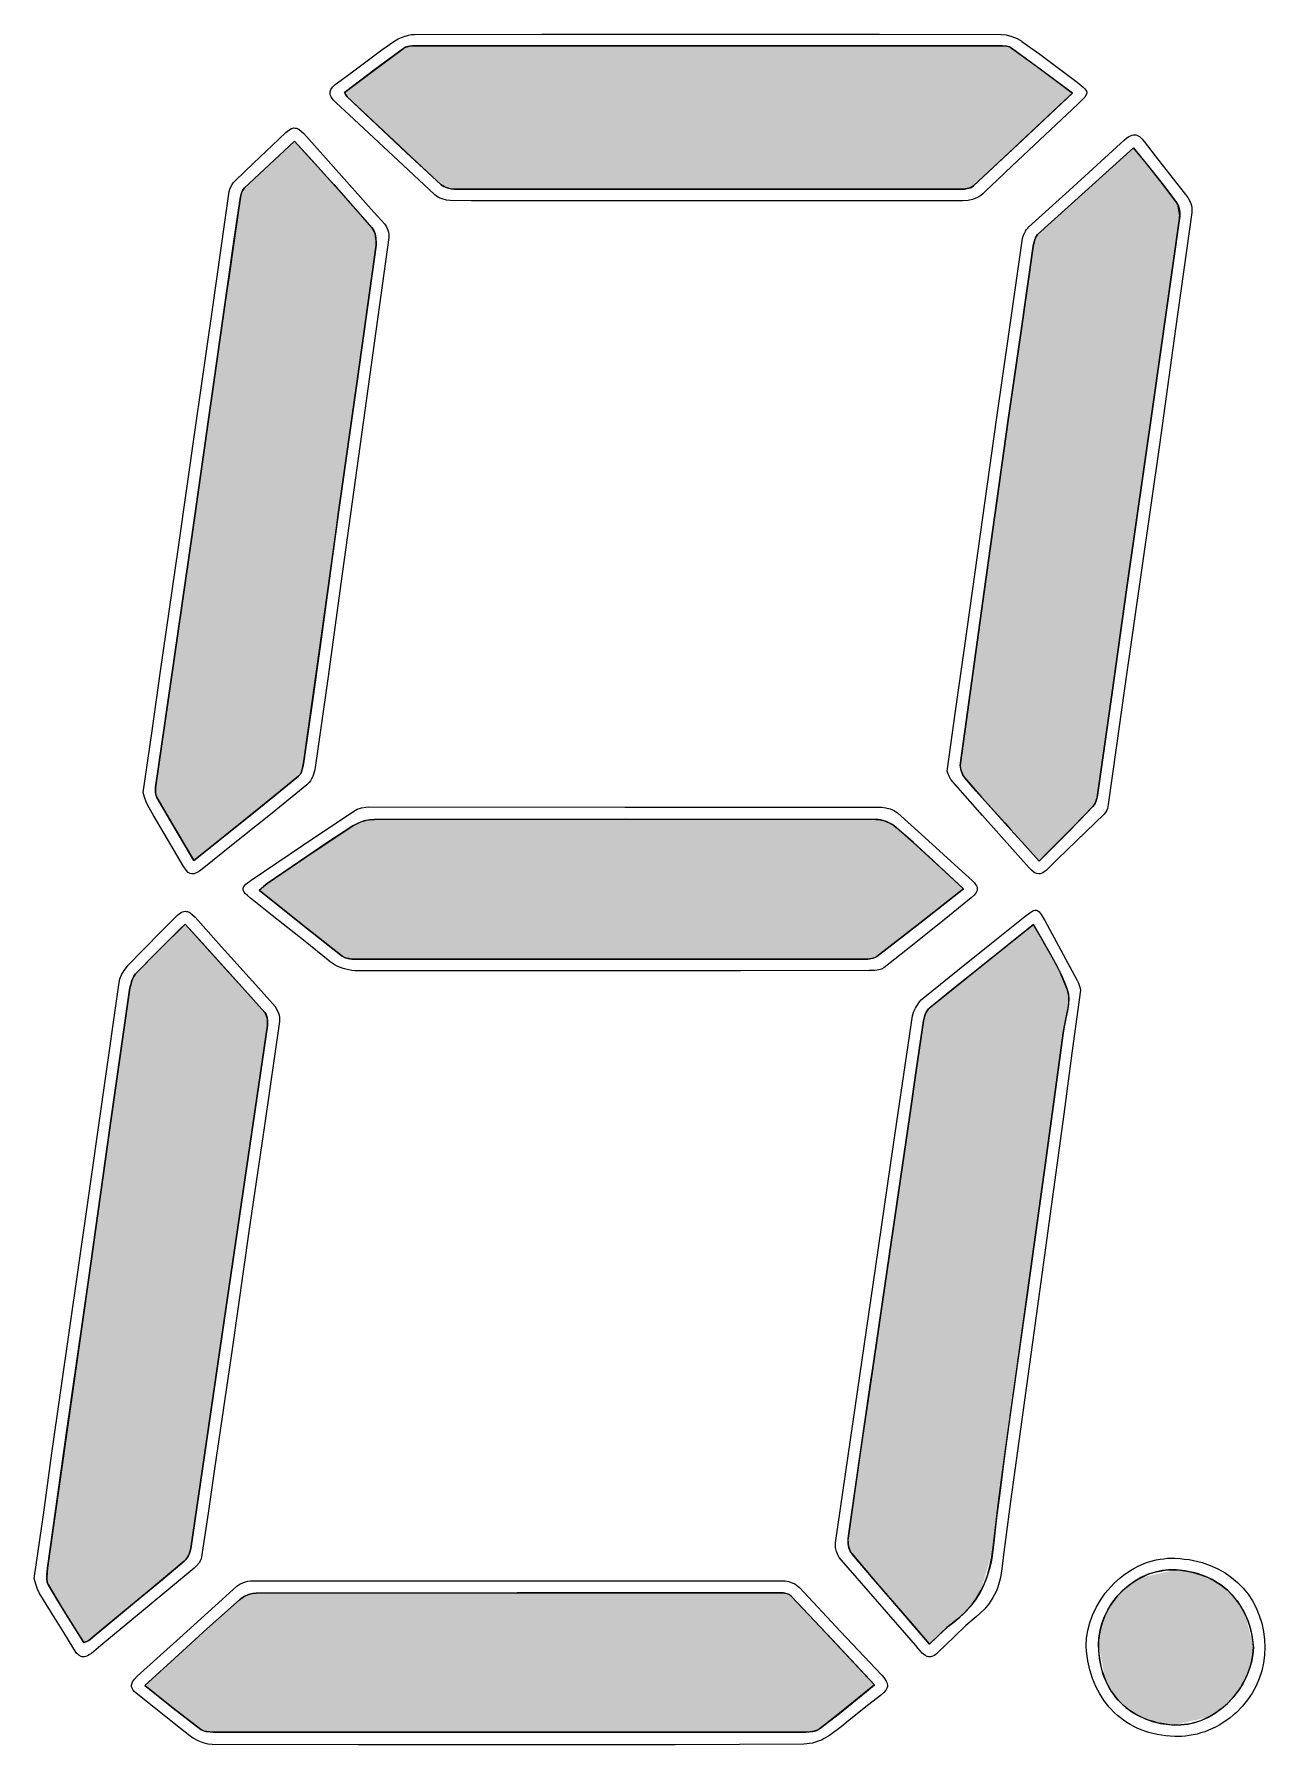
# Model space of a CAD drawing. Extents: x 59.1 to 72.1, y 38.7 to 56.8.
import ezdxf

# ---------------------------------------------------------------- set-up
doc = ezdxf.new("R2010")
doc.units = 0

msp = doc.modelspace()

# ---------------------------------------------------------------- linework, layer by layer
at = {"color": 7, "lineweight": 13}
for points in [[(62.30732, 56.241245), (62.479408, 56.368), (62.774265, 56.589291), (62.899986, 56.678688)], [(62.899986, 56.678688), (62.944405, 56.705303), (62.997868, 56.728149), (63.056351, 56.744572), (63.085361, 56.749638), (63.113861, 56.75251), (63.118706, 56.752773)], [(63.118706, 56.752773), (64.462875, 56.754242), (66.741844, 56.753029), (68.02298, 56.754276), (69.306427, 56.752773)], [(69.306427, 56.752773), (69.360008, 56.746323), (69.417702, 56.731407), (69.44635, 56.720936), (69.47393, 56.708691), (69.499222, 56.695255), (69.522705, 56.680401), (69.525154, 56.678688)], [(69.525154, 56.678688), (69.71521, 56.542183), (69.968269, 56.352654), (70.107231, 56.248302)], [(62.381401, 56.138939), (62.690521, 56.373096), (63.002289, 56.604607)], [(63.002289, 56.604607), (62.700729, 56.380783), (62.391479, 56.146587), (62.381401, 56.138939)], [(63.002289, 56.604607), (63.028316, 56.617485), (63.065338, 56.627319), (63.112873, 56.632481), (63.129288, 56.632828)], [(63.129288, 56.632828), (63.100471, 56.631752), (63.07061, 56.628235), (63.046741, 56.62323), (63.024574, 56.616051), (63.002289, 56.604607)], [(63.129288, 56.632828), (66.214333, 56.632828), (69.29937, 56.632828)], [(69.29937, 56.632828), (66.214333, 56.632828), (63.129288, 56.632828)], [(69.29937, 56.632828), (69.331451, 56.631947), (69.362869, 56.628418), (69.382805, 56.623844), (69.400902, 56.617031), (69.415787, 56.608135)], [(69.415787, 56.608135), (69.393364, 56.620274), (69.361954, 56.628578), (69.31871, 56.632538), (69.29937, 56.632828)], [(69.415787, 56.608135), (69.677948, 56.416225), (70.000633, 56.174637), (70.057846, 56.131886)], [(70.057846, 56.131886), (69.732849, 56.375301), (69.415787, 56.608135)], [(62.264984, 56.0578), (62.25032, 56.076637), (62.239239, 56.094578), (62.232742, 56.109043), (62.228832, 56.123085), (62.227539, 56.135429), (62.228382, 56.147579), (62.236198, 56.17091), (62.253292, 56.195393), (62.283054, 56.223251), (62.30732, 56.241245)], [(62.406097, 56.096607), (62.395073, 56.115128), (62.381401, 56.138939)], [(62.381401, 56.138939), (62.395073, 56.115128), (62.406097, 56.096607)], [(70.107231, 56.248302), (70.17141, 56.196522), (70.188454, 56.179535), (70.200317, 56.16394), (70.205612, 56.153343), (70.208191, 56.143673), (70.208572, 56.134312), (70.203156, 56.11475), (70.187454, 56.090359), (70.153702, 56.053459), (70.114288, 56.015469)], [(62.293205, 56.029579), (62.277771, 56.04369), (62.264984, 56.0578)], [(63.330372, 55.062965), (62.946365, 55.42004), (62.42931, 55.903854), (62.293205, 56.029579)], [(63.400928, 55.165272), (63.03553, 55.504333), (62.539505, 55.97139), (62.406097, 56.096607)], [(62.406097, 56.096607), (62.902191, 55.629616), (63.150734, 55.396618), (63.400928, 55.165272)], [(70.057846, 56.131886), (69.531769, 55.636673), (69.013626, 55.15469)], [(69.013626, 55.15469), (69.447983, 55.558086), (69.971886, 56.050983), (70.057846, 56.131886)], [(70.114288, 56.015469), (69.652588, 55.582874), (69.422241, 55.366081), (69.193542, 55.147633)], [(61.227818, 55.207607), (61.421848, 55.393517), (61.688717, 55.64595), (61.760513, 55.715607)], [(61.326595, 55.133522), (61.584122, 55.376499), (61.852234, 55.627411)], [(61.852234, 55.627411), (61.584122, 55.376499), (61.326595, 55.133522)], [(61.760513, 55.715607), (61.792374, 55.741501), (61.821011, 55.7584), (61.834023, 55.762844), (61.847141, 55.764889), (61.859123, 55.764576), (61.87146, 55.762207), (61.897907, 55.750816), (61.92749, 55.728882), (61.951012, 55.705025)], [(61.852234, 55.627411), (62.26807, 55.167477), (62.469753, 54.94059), (62.668488, 54.71273), (62.670677, 54.71019)], [(62.670677, 54.71019), (62.377113, 55.045265), (62.008415, 55.455414), (61.852234, 55.627411)], [(61.951012, 55.705025), (62.262978, 55.354744), (62.690876, 54.877766), (62.804733, 54.748997)], [(69.599236, 54.720772), (70.021835, 55.104378), (70.273682, 55.332794), (70.524185, 55.562988), (70.604652, 55.637997)], [(70.604652, 55.637997), (70.629585, 55.658409), (70.652855, 55.674274), (70.669968, 55.683353), (70.686409, 55.689526), (70.700165, 55.692459), (70.713631, 55.69313), (70.726044, 55.691669), (70.738365, 55.688148), (70.763321, 55.674557), (70.790871, 55.649891), (70.81279, 55.623886)], [(70.81279, 55.623886), (70.966278, 55.425583), (71.198524, 55.131016), (71.274933, 55.031219)], [(69.690956, 54.639633), (70.191902, 55.094276), (70.70343, 55.556854)], [(70.70343, 55.556854), (70.191902, 55.094276), (69.690956, 54.639633)], [(70.70343, 55.556854), (70.938904, 55.263168), (71.043358, 55.128899), (71.144356, 54.994167), (71.158508, 54.974773)], [(71.158508, 54.974773), (71.018051, 55.161823), (70.837242, 55.390816), (70.70343, 55.556854)], [(60.808014, 52.604107), (60.986164, 53.848091), (61.164318, 55.094719)], [(61.164318, 55.094719), (61.174591, 55.129513), (61.194008, 55.16721), (61.206272, 55.184517), (61.219944, 55.200108), (61.227818, 55.207607)], [(61.284264, 55.038273), (61.292564, 55.075462), (61.299763, 55.093704), (61.309025, 55.111042), (61.326595, 55.133522)], [(61.326595, 55.133522), (61.308472, 55.110142), (61.293755, 55.078907), (61.284832, 55.042816), (61.284264, 55.038273)], [(63.496178, 54.999466), (63.455013, 55.003353), (63.409534, 55.01561), (63.387611, 55.024597), (63.367004, 55.035316), (63.349506, 55.046726), (63.334053, 55.059418), (63.330372, 55.062965)], [(63.534985, 55.119411), (63.495377, 55.123287), (63.473663, 55.12838), (63.452522, 55.135395), (63.433167, 55.14394), (63.415634, 55.154053), (63.400928, 55.165272)], [(63.400928, 55.165272), (63.426971, 55.147205), (63.46315, 55.131599), (63.505951, 55.121548), (63.534985, 55.119411)], [(68.890152, 55.119411), (66.21257, 55.118088), (63.534985, 55.119411)], [(63.534985, 55.119411), (65.862953, 55.117943), (68.540535, 55.11937), (68.890152, 55.119411)], [(69.013626, 55.15469), (68.993553, 55.139931), (68.965187, 55.128571), (68.927399, 55.12138), (68.890152, 55.119411)], [(68.890152, 55.119411), (68.91893, 55.12056), (68.94854, 55.124588), (68.968971, 55.129704), (68.987915, 55.137051), (69.001221, 55.144577), (69.012741, 55.15382), (69.013626, 55.15469)], [(69.133568, 55.09119), (69.112053, 55.071102), (69.090363, 55.053715), (69.069695, 55.039742), (69.048569, 55.027916), (69.005325, 55.010586), (68.957626, 55.000107), (68.901436, 54.995991), (68.893677, 54.995941)], [(69.193542, 55.147633), (69.163551, 55.119411), (69.133568, 55.09119)], [(61.146679, 54.096355), (61.214149, 54.567314), (61.284264, 55.038273)], [(61.284264, 55.038273), (61.222618, 54.626289), (61.155254, 54.155331), (61.146679, 54.096355)], [(64.39576, 54.995941), (63.945969, 54.995056), (63.721073, 54.995941), (63.496178, 54.999466)], [(68.893677, 54.995941), (66.644722, 54.995941), (64.39576, 54.995941)], [(71.317261, 54.872467), (71.146164, 53.646564), (70.975067, 52.420662)], [(71.158508, 54.974773), (71.173668, 54.950214), (71.184952, 54.917023), (71.190849, 54.87558), (71.189705, 54.829216), (71.186737, 54.808968)], [(71.186737, 54.808968), (71.191284, 54.854889), (71.190651, 54.878746), (71.187912, 54.90221), (71.183411, 54.923111), (71.176941, 54.94265), (71.16954, 54.958351), (71.160492, 54.972267), (71.158508, 54.974773)], [(71.274933, 55.031219), (71.296227, 54.992031), (71.305016, 54.96954), (71.311905, 54.946098), (71.316322, 54.923756), (71.318466, 54.901489), (71.317261, 54.872467)], [(62.670677, 54.71019), (62.687748, 54.683758), (62.702133, 54.647053), (62.71188, 54.60104), (62.714687, 54.550892), (62.713013, 54.526745)], [(62.713013, 54.526745), (62.714447, 54.572502), (62.712269, 54.598045), (62.70805, 54.623516), (62.702057, 54.64732), (62.694164, 54.669716), (62.685547, 54.68795), (62.675426, 54.704086), (62.670677, 54.71019)], [(62.804733, 54.748997), (62.82254, 54.723179), (62.838306, 54.686333), (62.843918, 54.665691), (62.847389, 54.644909), (62.848434, 54.626213), (62.847168, 54.608547), (62.847069, 54.607883)], [(69.532204, 54.597301), (69.542496, 54.63496), (69.551079, 54.654995), (69.561661, 54.674515), (69.573746, 54.692539), (69.587456, 54.709114), (69.599236, 54.720772)], [(71.186737, 54.808968), (70.909363, 52.851051), (70.629349, 50.893135)], [(70.629349, 50.893135), (70.909363, 52.851051), (71.186737, 54.808968)], [(62.713013, 54.526745), (62.516781, 53.11784), (62.317902, 51.711578)], [(62.317902, 51.711578), (62.516781, 53.11784), (62.713013, 54.526745)], [(62.847069, 54.607883), (62.596153, 52.782257), (62.342594, 50.956635)], [(69.257042, 52.685246), (69.393303, 53.63995), (69.532204, 54.597301)], [(69.380508, 52.685246), (69.512802, 53.600704), (69.645096, 54.516163)], [(69.645096, 54.516163), (69.512802, 53.600704), (69.380508, 52.685246)], [(69.645096, 54.516163), (69.651268, 54.549347), (69.660088, 54.583191), (69.668022, 54.604332), (69.678078, 54.62336), (69.690956, 54.639633)], [(69.690956, 54.639633), (69.675224, 54.618649), (69.661667, 54.587959), (69.650352, 54.54496), (69.645096, 54.516163)], [(60.779789, 51.524605), (60.963234, 52.810482), (61.146679, 54.096355)], [(61.146679, 54.096355), (60.963234, 52.810482), (60.779789, 51.524605)], [(60.441124, 50.032356), (60.625893, 51.31823), (60.808014, 52.604107)], [(68.876038, 49.065746), (69.126953, 50.875496), (69.380508, 52.685246)], [(69.380508, 52.685246), (69.126953, 50.875496), (68.876038, 49.065746)], [(68.918373, 50.275772), (69.087708, 51.479187), (69.257042, 52.685246)], [(70.975067, 52.420662), (70.789856, 51.12244), (70.604652, 49.824219)], [(62.317902, 51.711578), (62.1371, 50.396156), (62.045048, 49.739605), (61.951012, 49.083385)], [(61.951012, 49.083385), (62.114052, 50.230629), (62.295227, 51.54557), (62.317902, 51.711578)], [(60.388206, 48.804688), (60.584, 50.16465), (60.779789, 51.524605)], [(60.779789, 51.524605), (60.584, 50.16465), (60.388206, 48.804688)], [(62.342594, 50.956635), (62.206337, 49.975471), (62.067429, 48.991661)], [(70.629349, 50.893135), (70.475891, 49.808342), (70.322426, 48.723549)], [(70.322426, 48.723549), (70.475891, 49.808342), (70.629349, 50.893135)], [(68.734932, 48.977551), (68.827972, 49.637245), (68.918373, 50.275772)], [(60.257679, 48.751774), (60.350723, 49.402649), (60.441124, 50.032356)], [(70.604652, 49.824219), (70.519981, 49.224495), (70.435318, 48.624771)], [(61.894569, 48.924633), (61.496017, 48.6007), (60.941097, 48.156521), (60.790375, 48.035633)], [(60.790375, 48.035633), (61.349083, 48.48278), (61.623314, 48.703377), (61.894569, 48.924633)], [(61.951012, 49.083385), (61.944672, 49.03923), (61.934696, 48.994751), (61.927063, 48.972538), (61.91737, 48.952412), (61.90844, 48.939014), (61.897968, 48.927582), (61.894569, 48.924633)], [(61.894569, 48.924633), (61.911842, 48.943657), (61.92659, 48.971382), (61.938789, 49.010227), (61.948429, 49.063629), (61.951012, 49.083385)], [(62.067429, 48.991661), (62.054661, 48.945091), (62.044888, 48.920753), (62.03318, 48.897163), (62.020443, 48.876099), (62.006264, 48.856884), (61.982761, 48.832912)], [(68.794899, 48.864662), (68.774399, 48.890171), (68.75621, 48.92384), (68.739388, 48.966293), (68.734932, 48.977551)], [(68.921898, 48.906994), (68.90284, 48.936337), (68.886322, 48.976181), (68.880264, 48.998459), (68.87632, 49.020775), (68.874725, 49.041359), (68.875435, 49.06078), (68.876038, 49.065746)], [(68.876038, 49.065746), (68.875145, 49.032574), (68.881874, 48.991741), (68.896835, 48.948669), (68.906609, 48.929466), (68.917671, 48.91243), (68.921898, 48.906994)], [(60.307068, 48.614189), (60.287914, 48.65461), (60.27121, 48.704887), (60.257679, 48.751774)], [(60.388206, 48.804688), (60.386444, 48.777237), (60.387325, 48.749126), (60.390236, 48.730057), (60.395565, 48.712326), (60.402317, 48.698856)], [(60.402317, 48.698856), (60.392311, 48.721874), (60.386997, 48.752968), (60.387234, 48.793423), (60.388206, 48.804688)], [(61.982761, 48.832912), (61.615486, 48.535957), (61.171688, 48.180389), (61.09729, 48.1203)], [(69.426376, 48.155579), (69.109314, 48.51012), (68.794899, 48.864662)], [(69.408737, 48.360191), (69.163994, 48.630947), (69.042122, 48.767979), (68.921898, 48.906994)], [(68.921898, 48.906994), (69.09861, 48.704094), (69.343094, 48.4328), (69.408737, 48.360191)], [(60.677483, 47.979191), (60.548927, 48.199978), (60.362045, 48.517166), (60.307068, 48.614189)], [(60.790375, 48.035633), (60.592377, 48.371216), (60.402317, 48.698856)], [(60.402317, 48.698856), (60.558044, 48.42947), (60.754829, 48.09626), (60.790375, 48.035633)], [(61.397152, 47.827496), (61.93734, 48.195267), (62.480179, 48.557747)], [(62.480179, 48.557747), (62.514732, 48.576241), (62.557991, 48.590687), (62.606583, 48.598915), (62.631874, 48.600079)], [(62.631874, 48.600079), (65.337677, 48.59964), (68.043488, 48.59655)], [(68.043488, 48.59655), (68.088081, 48.592644), (68.137039, 48.580368), (68.16021, 48.571487), (68.181961, 48.560863), (68.212814, 48.540108)], [(70.273041, 48.603607), (70.07251, 48.396263), (69.789215, 48.112564), (69.70507, 48.02858)], [(69.70507, 48.02858), (69.996994, 48.320061), (70.136673, 48.46167), (70.273041, 48.603607)], [(70.322426, 48.723549), (70.316032, 48.692245), (70.30661, 48.660839), (70.297974, 48.640194), (70.287399, 48.621418), (70.273041, 48.603607)], [(70.273041, 48.603607), (70.29052, 48.626358), (70.305855, 48.658768), (70.318283, 48.701942), (70.322426, 48.723549)], [(70.435318, 48.624771), (70.43235, 48.605328), (70.427292, 48.585815), (70.420441, 48.567543), (70.411652, 48.550362), (70.392982, 48.525993)], [(61.562958, 47.792217), (61.961334, 48.063492), (62.187191, 48.216503), (62.41497, 48.367184), (62.469597, 48.402523)], [(62.469597, 48.402523), (62.194004, 48.221073), (61.829456, 47.973442), (61.562958, 47.792217)], [(62.469597, 48.402523), (62.522503, 48.430149), (62.551666, 48.441971), (62.581875, 48.452), (62.611748, 48.45977), (62.641907, 48.465416), (62.695374, 48.469551)], [(62.695374, 48.469551), (62.643974, 48.465721), (62.58802, 48.453773), (62.530418, 48.433575), (62.475887, 48.406292), (62.469597, 48.402523)], [(62.695374, 48.469551), (65.339439, 48.472198), (67.983513, 48.469551)], [(67.983513, 48.469551), (65.339439, 48.472198), (62.695374, 48.469551)], [(67.983513, 48.469551), (68.027733, 48.465691), (68.07621, 48.453579), (68.125977, 48.433067), (68.149979, 48.419971), (68.172569, 48.405357), (68.198708, 48.384884)], [(68.198708, 48.384884), (68.158966, 48.414452), (68.111328, 48.439983), (68.085831, 48.45026), (68.059814, 48.458538), (68.034523, 48.464466), (68.009361, 48.468193), (67.983513, 48.469551)], [(68.198708, 48.384884), (68.408646, 48.198498), (68.673645, 47.954056), (68.907791, 47.735771)], [(68.907791, 47.735771), (68.549278, 48.069588), (68.376747, 48.227352), (68.203285, 48.38092), (68.198708, 48.384884)], [(68.212814, 48.540108), (68.501068, 48.278545), (68.893379, 47.919437), (68.999512, 47.823967)], [(70.392982, 48.525993), (70.200005, 48.337437), (69.901871, 48.051121), (69.800316, 47.950966)], [(69.70507, 48.02858), (69.55558, 48.197029), (69.408737, 48.360191)], [(69.408737, 48.360191), (69.55558, 48.197029), (69.70507, 48.02858)], [(61.09729, 48.1203), (60.98793, 48.033428), (60.878567, 47.943913)], [(69.60276, 47.958023), (69.514565, 48.056801), (69.426376, 48.155579)], [(60.751568, 47.898052), (60.730286, 47.910221), (60.708988, 47.931736), (60.683895, 47.968399), (60.677483, 47.979191)], [(60.878567, 47.943913), (60.851509, 47.923634), (60.826786, 47.908325), (60.809734, 47.900314), (60.793621, 47.895271), (60.780602, 47.893394), (60.768059, 47.893776), (60.751568, 47.898052)], [(69.800316, 47.950966), (69.779427, 47.931515), (69.759834, 47.91629), (69.744026, 47.906597), (69.728882, 47.899822), (69.715752, 47.896183), (69.702965, 47.894798), (69.679008, 47.898285), (69.654411, 47.910149), (69.62645, 47.932793), (69.60276, 47.958023)], [(61.390095, 47.636993), (61.356354, 47.664669), (61.331741, 47.688744), (61.320938, 47.702477), (61.313747, 47.715416), (61.31057, 47.725468), (61.309742, 47.734783), (61.310997, 47.74382), (61.319851, 47.762283), (61.339848, 47.784088), (61.358345, 47.799274)], [(61.358345, 47.799274), (61.376427, 47.813385), (61.397152, 47.827496)], [(61.481819, 47.721661), (61.525032, 47.76091), (61.562958, 47.792217)], [(61.562958, 47.792217), (61.526386, 47.762123), (61.48344, 47.723106), (61.481819, 47.721661)], [(62.356705, 47.026688), (61.923229, 47.368885), (61.481819, 47.721661)], [(61.481819, 47.721661), (61.923229, 47.368885), (62.356705, 47.026688)], [(68.907791, 47.735771), (68.448296, 47.3755), (67.994095, 47.023163)], [(67.994095, 47.023163), (68.448296, 47.3755), (68.907791, 47.735771)], [(69.024208, 47.799274), (69.036842, 47.783276), (69.046097, 47.767895), (69.051262, 47.75528), (69.054001, 47.742882), (69.054359, 47.731594), (69.052658, 47.720318), (69.042915, 47.697334), (69.022659, 47.671246), (68.98893, 47.640522)], [(68.999512, 47.823967), (69.013184, 47.810295), (69.024208, 47.799274)], [(60.596344, 47.435913), (60.618347, 47.45726), (60.639675, 47.474613), (60.656284, 47.48539), (60.672535, 47.493233), (60.686142, 47.497467), (60.699532, 47.49934), (60.711525, 47.498909), (60.72345, 47.49646), (60.748306, 47.485149), (60.777538, 47.462753), (60.804485, 47.435913)], [(62.208542, 46.984356), (61.965569, 47.181435), (61.617924, 47.455818), (61.390095, 47.636993)], [(68.98893, 47.640522), (68.759621, 47.456638), (68.530319, 47.270107)], [(69.5569, 47.442966), (69.609406, 47.484104), (69.630371, 47.497818), (69.648598, 47.506817), (69.660614, 47.510357), (69.670776, 47.511265), (69.679901, 47.51004), (69.68856, 47.50679), (69.705894, 47.493622), (69.726669, 47.467037), (69.758087, 47.413475), (69.765038, 47.400635)], [(60.09893, 46.931438), (60.246552, 47.083912), (60.469162, 47.306122), (60.596344, 47.435913)], [(60.17654, 46.839718), (60.389816, 47.057327), (60.655209, 47.321976), (60.69865, 47.365356)], [(60.69865, 47.365356), (60.430981, 47.098568), (60.17654, 46.839718)], [(60.69865, 47.365356), (61.125072, 46.893959), (61.333153, 46.662392), (61.538261, 46.430496)], [(61.538261, 46.430496), (61.237026, 46.769703), (60.814411, 47.23716), (60.69865, 47.365356)], [(60.804485, 47.435913), (61.081734, 47.124786), (61.504494, 46.655613), (61.647621, 46.493996)], [(68.547958, 46.476357), (68.942993, 46.796776), (69.496864, 47.239906), (69.648621, 47.361828)], [(69.648621, 47.361828), (69.093346, 46.917255), (68.82093, 46.698513), (68.552162, 46.479813), (68.547958, 46.476357)], [(68.847816, 46.878525), (69.202362, 47.162067), (69.5569, 47.442966)], [(69.648621, 47.361828), (69.730591, 47.213554), (69.804878, 47.083817), (69.87619, 46.955147), (69.914108, 46.881618), (69.949265, 46.807426), (69.973495, 46.750954), (69.995522, 46.693741), (70.004929, 46.666855)], [(70.004929, 46.666855), (69.968124, 46.763977), (69.919968, 46.869732), (69.856293, 46.991982), (69.763947, 47.155289), (69.70575, 47.257427), (69.648621, 47.361828)], [(69.765038, 47.400635), (69.935699, 47.088425), (70.103706, 46.776218)], [(68.530319, 47.270107), (68.300568, 47.086662), (68.068176, 46.903217)], [(60.003677, 46.747993), (60.011757, 46.786278), (60.028801, 46.829475), (60.055386, 46.875992), (60.090302, 46.921848), (60.09893, 46.931438)], [(62.529568, 46.871468), (62.49234, 46.87249), (62.456509, 46.875626), (62.424614, 46.880486), (62.393642, 46.887325), (62.364857, 46.895775), (62.336689, 46.906185), (62.309532, 46.918388), (62.282761, 46.932629), (62.229584, 46.967815), (62.208542, 46.984356)], [(62.483707, 46.994942), (62.454887, 46.996052), (62.425026, 46.999825), (62.402683, 47.004917), (62.38176, 47.012245), (62.356705, 47.026688)], [(62.356705, 47.026688), (62.380848, 47.012642), (62.414268, 47.001987), (62.457397, 46.995865), (62.483707, 46.994942)], [(67.867096, 46.994942), (65.1754, 46.994942), (62.483707, 46.994942)], [(62.483707, 46.994942), (65.1754, 46.994942), (67.867096, 46.994942)], [(67.994095, 47.023163), (67.971214, 47.010086), (67.939598, 47.000736), (67.897392, 46.995705), (67.867096, 46.994942)], [(67.867096, 46.994942), (67.90033, 46.995876), (67.934563, 46.99979), (67.955612, 47.00462), (67.975075, 47.01178), (67.994095, 47.023163)], [(60.11657, 46.691551), (60.125141, 46.728611), (60.136509, 46.765232), (60.146809, 46.79063), (60.159054, 46.814365), (60.17654, 46.839718)], [(60.17654, 46.839718), (60.155537, 46.808136), (60.136978, 46.766525), (60.121338, 46.713467), (60.11657, 46.691551)], [(65.200096, 46.871468), (63.866154, 46.872791), (62.529568, 46.871468)], [(67.912956, 46.874996), (66.557846, 46.87191), (65.200096, 46.871468)], [(68.068176, 46.903217), (68.045418, 46.889446), (68.015526, 46.880245), (67.975586, 46.87558), (67.918304, 46.874985), (67.912956, 46.874996)], [(68.484459, 46.582191), (68.66481, 46.730354), (68.847816, 46.878525)], [(70.103706, 46.776218), (70.12072, 46.740372), (70.134109, 46.697834), (70.142509, 46.666855)], [(59.665012, 44.377327), (59.833023, 45.56266), (60.003677, 46.747993)], [(59.703819, 43.78466), (59.910194, 45.238106), (60.11657, 46.691551)], [(60.11657, 46.691551), (59.910194, 45.238106), (59.703819, 43.78466)], [(68.371567, 46.395218), (68.381645, 46.434498), (68.401016, 46.478508), (68.429344, 46.523563), (68.446037, 46.544605), (68.463753, 46.563671), (68.484459, 46.582191)], [(70.004929, 46.666855), (70.015678, 46.624741), (70.020042, 46.576378), (70.017548, 46.519188), (70.00708, 46.448303), (69.985962, 46.34935), (69.970909, 46.280155), (69.959068, 46.211773)], [(69.959068, 46.211773), (69.973183, 46.29118), (70.000305, 46.414284), (70.011887, 46.47599), (70.018974, 46.536087), (70.020126, 46.56826), (70.018845, 46.599598), (70.015633, 46.624996), (70.010254, 46.649658), (70.004929, 46.666855)], [(70.142509, 46.666855), (70.052994, 46.001869), (69.966125, 45.358051)], [(61.538261, 46.430496), (61.552189, 46.409153), (61.562908, 46.378582), (61.568623, 46.339558), (61.567272, 46.298153), (61.566483, 46.292912)], [(61.566483, 46.292912), (61.568947, 46.331944), (61.567333, 46.353966), (61.563557, 46.375832), (61.558208, 46.394577), (61.550907, 46.411709), (61.538261, 46.430496)], [(61.647621, 46.493996), (61.6674, 46.463707), (61.683872, 46.423946), (61.689674, 46.402157), (61.693405, 46.380108), (61.69482, 46.359509), (61.693996, 46.339592), (61.693485, 46.335243)], [(67.97998, 43.731743), (68.174454, 45.062157), (68.371567, 46.395218)], [(68.487984, 46.3423), (68.493126, 46.370632), (68.500786, 46.399055), (68.509018, 46.421162), (68.519234, 46.441669), (68.529144, 46.456711), (68.540565, 46.469791), (68.547958, 46.476357)], [(68.547958, 46.476357), (68.528687, 46.4561), (68.511612, 46.426964), (68.497444, 46.387939), (68.487984, 46.3423)], [(61.566483, 46.292912), (61.328358, 44.664841), (61.090233, 43.036774)], [(61.090233, 43.036774), (61.328358, 44.664841), (61.566483, 46.292912)], [(61.693485, 46.335243), (61.53738, 45.239868), (61.375984, 44.144493)], [(68.343346, 45.347466), (68.414345, 45.844883), (68.487984, 46.3423)], [(68.487984, 46.3423), (68.414345, 45.844883), (68.343346, 45.347466)], [(69.959068, 46.211773), (69.772095, 44.846081), (69.585121, 43.477745)], [(69.585121, 43.477745), (69.772095, 44.846081), (69.959068, 46.211773)], [(67.948235, 42.659302), (68.14711, 44.003384), (68.343346, 45.347466)], [(68.343346, 45.347466), (68.14711, 44.003384), (67.948235, 42.659302)], [(69.966125, 45.358051), (69.807816, 44.204468), (69.652153, 43.050884)], [(59.294594, 41.780884), (59.479805, 43.079109), (59.665012, 44.377327)], [(61.375984, 44.144493), (61.193863, 42.879787), (61.009094, 41.615078)], [(59.248734, 40.567329), (59.446037, 41.972576), (59.675003, 43.581245), (59.703819, 43.78466)], [(59.703819, 43.78466), (59.474953, 42.175995), (59.248734, 40.567329)], [(67.560181, 40.835442), (67.768761, 42.283592), (67.97998, 43.731743)], [(69.585121, 43.477745), (69.480026, 42.735107), (69.384285, 42.062622), (69.338013, 41.726143), (69.293762, 41.389446), (69.25795, 41.100597), (69.224571, 40.811531), (69.221764, 40.786049)], [(69.221764, 40.786049), (69.277924, 41.26395), (69.350113, 41.815342), (69.448898, 42.518105), (69.585121, 43.477745)], [(61.090233, 43.036774), (60.925751, 41.90612), (60.758621, 40.775467)], [(60.758621, 40.775467), (60.925751, 41.90612), (61.090233, 43.036774)], [(69.652153, 43.050884), (69.477524, 41.8069), (69.404861, 41.272049), (69.335403, 40.7365), (69.313484, 40.560272)], [(67.694237, 40.909523), (67.803719, 41.672604), (67.932144, 42.548336), (67.948235, 42.659302)], [(67.948235, 42.659302), (67.819908, 41.783089), (67.694237, 40.909523)], [(59.107624, 40.45797), (59.203754, 41.131332), (59.294594, 41.780884)], [(61.009094, 41.615078), (60.942947, 41.149853), (60.871513, 40.687271)], [(67.598984, 40.680218), (67.581604, 40.707466), (67.567673, 40.743752), (67.559555, 40.786369), (67.558403, 40.807983), (67.559349, 40.828613), (67.560181, 40.835442)], [(67.694237, 40.909523), (67.690331, 40.864868), (67.691109, 40.839535), (67.693924, 40.81411), (67.698608, 40.790192), (67.705269, 40.767563), (67.71286, 40.749088), (67.722069, 40.732639), (67.729515, 40.722549)], [(67.729515, 40.722549), (67.713562, 40.747643), (67.700523, 40.782784), (67.692184, 40.827438), (67.690689, 40.87709), (67.694237, 40.909523)], [(60.688068, 40.641411), (60.321495, 40.333725), (59.817394, 39.917076), (59.682652, 39.805328)], [(59.682652, 39.805328), (60.186684, 40.222046), (60.438202, 40.430901), (60.688068, 40.641411)], [(60.758621, 40.775467), (60.748699, 40.736549), (60.740067, 40.714706), (60.729492, 40.693481), (60.717751, 40.674465), (60.704689, 40.657539), (60.688068, 40.641411)], [(60.688068, 40.641411), (60.709675, 40.663528), (60.731228, 40.696663), (60.749352, 40.738453), (60.758621, 40.775467)], [(60.871513, 40.687271), (60.863083, 40.657249), (60.84602, 40.624794), (60.820213, 40.591843), (60.7939, 40.567329)], [(68.406845, 39.752411), (68.000267, 40.216316), (67.598984, 40.680218)], [(68.551483, 39.766525), (68.162331, 40.215687), (67.957848, 40.452682), (67.756958, 40.689686), (67.729515, 40.722549)], [(67.729515, 40.722549), (67.990471, 40.414658), (68.36338, 39.9841), (68.551483, 39.766525)], [(69.221764, 40.786049), (69.214745, 40.727226), (69.205849, 40.670189), (69.19558, 40.617538), (69.18351, 40.566429), (69.170181, 40.518776), (69.155098, 40.472481), (69.138771, 40.428902), (69.120728, 40.386547), (69.101395, 40.346317), (69.080345, 40.307198), (69.057892, 40.269722), (69.033691, 40.233269), (69.007904, 40.198059), (68.980331, 40.163815), (68.919617, 40.098049), (68.850708, 40.035336), (68.791374, 39.988773)], [(68.791374, 39.988773), (68.831161, 40.019337), (68.868805, 40.050804), (68.903625, 40.082512), (68.936455, 40.115143), (68.966919, 40.148243), (68.995522, 40.182281), (69.022125, 40.217052), (69.046959, 40.2528), (69.091507, 40.327408), (69.1297, 40.406952), (69.161873, 40.492447), (69.188179, 40.585121), (69.208611, 40.686459), (69.221764, 40.786049)], [(70.202484, 39.748886), (70.207596, 39.830002), (70.22065, 39.911617), (70.241707, 39.993202), (70.270767, 40.074085), (70.307724, 40.153458), (70.352295, 40.230392), (70.404076, 40.303879), (70.46244, 40.372871), (70.493843, 40.40535), (70.526619, 40.436363), (70.560547, 40.465706), (70.595695, 40.493443), (70.631668, 40.519264), (70.668701, 40.543365), (70.706215, 40.565372), (70.744644, 40.58556), (70.783241, 40.603558), (70.822601, 40.619659), (70.861862, 40.633545), (70.901741, 40.645477), (70.941322, 40.655205), (70.981377, 40.662949), (71.020996, 40.668541), (71.060966, 40.672112), (71.137344, 40.673164)], [(71.137344, 40.673164), (71.188728, 40.670036), (71.238853, 40.665009), (71.287628, 40.658119), (71.335121, 40.64941), (71.381287, 40.638931), (71.426125, 40.626717), (71.511826, 40.597244), (71.592163, 40.561295), (71.667076, 40.519127), (71.736473, 40.471001), (71.800224, 40.417152), (71.858192, 40.357803), (71.910187, 40.293194), (71.955986, 40.223564), (71.995361, 40.149178), (72.028038, 40.070328), (72.053749, 39.98735), (72.072205, 39.90062), (72.083145, 39.810547), (72.086319, 39.734772)], [(59.160542, 40.309799), (59.142662, 40.348022), (59.125725, 40.399567), (59.107624, 40.45797)], [(59.248734, 40.567329), (59.243389, 40.522957), (59.240356, 40.476929), (59.241096, 40.450829), (59.244572, 40.426113), (59.249157, 40.409615), (59.255791, 40.39447)], [(59.255791, 40.39447), (59.245758, 40.421005), (59.240761, 40.455807), (59.241493, 40.501865), (59.248539, 40.565758), (59.248734, 40.567329)], [(60.7939, 40.567329), (60.341091, 40.19138), (59.810493, 39.751705), (59.735569, 39.688911)], [(61.245457, 40.376831), (61.275764, 40.398903), (61.315731, 40.418221), (61.337379, 40.425385), (61.359192, 40.430401), (61.390095, 40.433273)], [(61.390095, 40.433273), (64.207466, 40.434593), (67.027481, 40.433273)], [(67.027481, 40.433273), (67.066322, 40.426804), (67.108871, 40.411713), (67.129433, 40.401276), (67.148613, 40.389214), (67.164932, 40.376549), (67.179138, 40.362762), (67.179176, 40.362717)], [(69.313484, 40.560272), (69.307343, 40.514809), (69.299355, 40.471169), (69.28997, 40.431072), (69.278839, 40.392494), (69.266365, 40.356499), (69.252182, 40.321796), (69.23658, 40.288921), (69.219276, 40.257164), (69.179688, 40.197052), (69.132607, 40.140167), (69.076813, 40.085388), (69.041847, 40.055801)], [(70.333008, 39.759468), (70.336945, 39.834747), (70.348755, 39.909912), (70.368454, 39.984505), (70.396027, 40.057949), (70.431343, 40.129517), (70.474152, 40.198349), (70.52401, 40.263489), (70.580284, 40.323929), (70.610588, 40.352077), (70.642159, 40.378674), (70.67485, 40.403595), (70.708641, 40.426826), (70.743187, 40.448143), (70.778664, 40.467651), (70.814522, 40.485077), (70.851135, 40.500607), (70.887794, 40.513966), (70.925034, 40.525368), (70.962036, 40.53458), (70.999466, 40.541794), (71.03643, 40.546852), (71.073685, 40.549889), (71.110321, 40.550835), (71.147118, 40.549736), (71.147926, 40.54969)], [(71.147926, 40.54969), (71.076057, 40.550011), (71.003487, 40.542442), (70.930649, 40.526901), (70.858147, 40.50333), (70.786736, 40.471771), (70.7173, 40.432392), (70.650864, 40.385559), (70.588486, 40.331818), (70.559158, 40.302589), (70.531242, 40.271938), (70.504883, 40.240021), (70.480087, 40.206825), (70.457115, 40.172714), (70.435837, 40.137489), (70.416565, 40.101696), (70.399101, 40.064957), (70.383759, 40.027969), (70.3703, 39.9902), (70.359001, 39.952461), (70.34964, 39.914085), (70.342438, 39.875954), (70.337219, 39.837326), (70.334099, 39.799088), (70.333015, 39.760487), (70.333008, 39.759468)], [(71.147926, 40.54969), (71.195381, 40.545731), (71.241478, 40.539894), (71.286133, 40.532242), (71.329422, 40.52282), (71.411865, 40.498833), (71.488914, 40.468239), (71.560646, 40.431297), (71.62709, 40.388222), (71.688225, 40.339172), (71.74398, 40.284286), (71.794228, 40.223709), (71.838753, 40.15757), (71.877304, 40.086044), (71.909569, 40.009361), (71.935196, 39.92783), (71.953835, 39.841843), (71.965111, 39.751888), (71.96637, 39.734772)], [(71.96637, 39.734772), (71.962349, 39.780846), (71.956367, 39.826248), (71.948517, 39.870491), (71.938766, 39.913952), (71.927254, 39.95607), (71.913895, 39.997292), (71.898903, 40.037033), (71.882126, 40.075783), (71.863846, 40.112949), (71.843842, 40.149033), (71.822433, 40.183475), (71.799377, 40.216747), (71.775009, 40.248352), (71.749054, 40.278717), (71.721863, 40.307404), (71.69313, 40.33477), (71.663216, 40.360474), (71.631805, 40.384789), (71.599228, 40.40744), (71.565201, 40.428642), (71.530006, 40.448181), (71.493385, 40.466194), (71.455574, 40.482536), (71.416367, 40.497276), (71.375916, 40.510319), (71.334084, 40.521679), (71.290962, 40.531296), (71.246468, 40.539139), (71.153412, 40.549332), (71.147926, 40.54969)], [(59.516846, 39.727718), (59.420654, 39.889343), (59.279228, 40.115532), (59.160542, 40.309799)], [(59.629734, 39.784164), (59.440117, 40.08667), (59.346962, 40.239578), (59.255791, 40.39447)], [(59.255791, 40.39447), (59.392216, 40.164749), (59.568783, 39.880741), (59.629734, 39.784164)], [(61.090233, 40.239243), (61.167847, 40.308037), (61.245457, 40.376831)], [(61.273678, 40.235718), (61.312233, 40.263161), (61.334961, 40.275665), (61.358845, 40.286476), (61.382668, 40.295029), (61.406696, 40.301376), (61.428455, 40.304985), (61.449692, 40.306274), (61.450066, 40.306274)], [(61.450066, 40.306274), (61.412056, 40.302464), (61.368824, 40.290329), (61.323349, 40.269562), (61.301395, 40.25634), (61.281307, 40.241928), (61.273678, 40.235718)], [(61.450066, 40.306274), (64.202179, 40.309361), (66.956924, 40.309799)], [(66.956924, 40.309799), (64.202179, 40.309361), (61.450066, 40.306274)], [(66.956924, 40.309799), (66.988792, 40.308655), (67.022171, 40.304626), (67.044754, 40.299583), (67.065125, 40.292366), (67.078094, 40.285423), (67.088676, 40.276989), (67.090988, 40.274521)], [(67.090988, 40.274521), (67.074471, 40.287636), (67.04805, 40.29863), (67.00956, 40.306549), (66.959976, 40.309792), (66.956924, 40.309799)], [(67.090988, 40.274521), (67.458206, 39.884933), (67.898163, 39.412483), (67.969398, 39.336136)], [(67.969398, 39.336136), (67.52755, 39.810619), (67.090988, 40.274521)], [(67.179176, 40.362717), (67.611771, 39.900581), (68.047012, 39.438438)], [(60.19418, 39.427856), (60.642208, 39.83223), (61.090233, 40.239243)], [(60.585762, 39.61483), (60.927074, 39.926598), (61.273678, 40.235718)], [(61.273678, 40.235718), (60.927074, 39.926598), (60.585762, 39.61483)], [(68.791374, 39.988773), (68.734543, 39.942368), (68.664322, 39.876019), (68.551483, 39.766525)], [(68.551483, 39.766525), (68.635056, 39.847092), (68.693626, 39.90451), (68.751762, 39.957298), (68.791374, 39.988773)], [(69.041847, 40.055801), (68.934685, 39.962765), (68.809578, 39.844826), (68.643204, 39.681854)], [(59.735569, 39.688911), (59.710892, 39.669113), (59.687916, 39.653603), (59.670013, 39.644009), (59.653042, 39.637402), (59.638847, 39.634079), (59.625214, 39.63308), (59.612946, 39.634239), (59.60104, 39.637428), (59.578049, 39.649948), (59.554287, 39.672443), (59.527946, 39.708923), (59.516846, 39.727718)], [(59.682652, 39.805328), (59.662807, 39.796066), (59.629734, 39.784164)], [(59.629734, 39.784164), (59.662807, 39.796066), (59.682652, 39.805328)], [(68.456238, 39.69244), (68.430214, 39.722427), (68.406845, 39.752411)], [(71.137344, 38.792854), (71.08902, 38.795143), (71.041626, 38.799385), (70.995468, 38.805511), (70.950287, 38.81353), (70.906372, 38.823349), (70.86348, 38.834984), (70.821854, 38.848343), (70.781303, 38.863461), (70.742035, 38.88023), (70.703888, 38.898697), (70.667023, 38.918766), (70.631332, 38.940475), (70.596924, 38.963745), (70.563736, 38.988609), (70.531845, 39.015007), (70.501228, 39.042946), (70.443939, 39.103371), (70.392044, 39.1698), (70.345726, 39.242165), (70.305222, 39.320427), (70.270805, 39.404541), (70.24276, 39.494461), (70.22142, 39.590141), (70.207146, 39.691513), (70.202484, 39.748886)], [(71.130287, 38.912804), (71.08445, 38.916248), (71.03952, 38.921631), (70.995834, 38.928871), (70.953133, 38.937981), (70.911758, 38.948845), (70.871445, 38.961502), (70.83252, 38.975815), (70.794724, 38.991852), (70.758369, 39.009453), (70.723206, 39.028702), (70.689529, 39.049431), (70.657104, 39.071739), (70.626175, 39.095459), (70.596573, 39.120697), (70.568489, 39.147278), (70.541786, 39.175323), (70.516617, 39.20467), (70.492897, 39.235428), (70.470734, 39.267464), (70.450073, 39.300858), (70.431, 39.335518), (70.413506, 39.371494), (70.397636, 39.408737), (70.383415, 39.447254), (70.360046, 39.528076), (70.343704, 39.613914), (70.334717, 39.704727), (70.333008, 39.759468)], [(70.333008, 39.759468), (70.334335, 39.711876), (70.337624, 39.665436), (70.342796, 39.620354), (70.349838, 39.576458), (70.358673, 39.533909), (70.369286, 39.492577), (70.381607, 39.452583), (70.39563, 39.413841), (70.411285, 39.376419), (70.428551, 39.34029), (70.467796, 39.27198), (70.51313, 39.209), (70.564346, 39.15144), (70.621277, 39.099453), (70.683762, 39.053219), (70.751633, 39.012959), (70.824738, 38.978935), (70.902878, 38.951454), (70.985825, 38.930824), (71.073334, 38.917393), (71.130287, 38.912804)], [(71.96637, 39.734772), (71.959969, 39.656395), (71.945656, 39.578026), (71.923416, 39.500198), (71.893303, 39.423599), (71.855484, 39.349045), (71.810287, 39.277477), (71.758224, 39.209923), (71.700005, 39.147415), (71.668877, 39.118385), (71.636505, 39.090942), (71.603149, 39.065296), (71.568726, 39.041367), (71.533676, 39.019455), (71.497719, 38.999367), (71.461502, 38.981434), (71.424538, 38.965408), (71.387619, 38.951599), (71.350128, 38.939758), (71.312927, 38.930126), (71.275291, 38.922501), (71.238144, 38.917034), (71.200699, 38.913597), (71.130287, 38.912804)], [(71.130287, 38.912804), (71.202652, 38.913727), (71.275612, 38.922554), (71.348785, 38.939377), (71.421654, 38.964252), (71.493538, 38.997177), (71.563614, 39.038025), (71.630936, 39.086483), (71.694473, 39.142052), (71.753189, 39.204025), (71.780411, 39.237125), (71.806091, 39.271523), (71.830048, 39.306961), (71.852333, 39.343536), (71.872665, 39.380787), (71.89122, 39.419006), (71.907692, 39.45755), (71.922287, 39.496902), (71.934738, 39.536266), (71.945244, 39.576275), (71.953598, 39.616047), (71.959961, 39.656315), (71.96637, 39.734772)], [(72.086319, 39.734772), (72.083504, 39.651077), (72.07283, 39.568039), (72.054337, 39.486023), (72.028084, 39.405476), (71.994164, 39.326942), (71.952766, 39.25106), (71.904175, 39.178566), (71.848808, 39.110229), (71.787216, 39.046864), (71.754288, 39.017284), (71.720093, 38.989258), (71.684738, 38.96286), (71.648254, 38.938126), (71.610893, 38.91523), (71.572556, 38.894093), (71.533653, 38.874939), (71.493927, 38.857632), (71.453918, 38.8424), (71.413223, 38.829082), (71.37252, 38.817879), (71.331276, 38.80864), (71.290237, 38.801517), (71.248802, 38.796394), (71.207733, 38.79335), (71.166389, 38.792336), (71.137344, 38.792854)], [(60.275318, 39.329079), (60.433186, 39.475922), (60.585762, 39.61483)], [(60.585762, 39.61483), (60.433186, 39.475922), (60.275318, 39.329079)], [(68.643204, 39.681854), (68.62426, 39.664349), (68.606064, 39.650562), (68.591003, 39.64172), (68.576317, 39.635605), (68.563362, 39.632431), (68.550583, 39.631462), (68.538452, 39.632607), (68.526382, 39.635777), (68.501541, 39.648651), (68.474037, 39.672363), (68.456238, 39.69244)], [(60.201233, 39.233829), (60.179768, 39.251427), (60.162464, 39.268501), (60.151077, 39.282619), (60.14262, 39.296566), (60.137554, 39.308876), (60.134773, 39.321178), (60.134235, 39.332893), (60.135727, 39.344711), (60.145035, 39.369408), (60.164623, 39.397575), (60.19418, 39.427856)], [(68.047012, 39.438438), (68.067429, 39.415642), (68.083618, 39.39407), (68.093658, 39.377205), (68.100784, 39.360901), (68.104622, 39.346977), (68.106171, 39.333313), (68.10553, 39.320656), (68.102837, 39.30809), (68.091095, 39.282768), (68.068993, 39.255142), (68.032898, 39.223244)], [(60.765678, 38.785801), (60.582199, 38.929169), (60.301662, 39.154701), (60.201233, 39.233829)], [(60.864456, 38.86694), (60.573856, 39.09272), (60.275318, 39.329079)], [(60.275318, 39.329079), (60.573856, 39.09272), (60.864456, 38.86694)], [(67.969398, 39.336136), (67.674835, 39.09713), (67.532837, 38.98391), (67.390846, 38.873993)], [(67.390846, 38.873993), (67.599281, 39.036568), (67.884964, 39.267574), (67.969398, 39.336136)], [(68.032898, 39.223244), (67.908714, 39.128334), (67.739342, 38.991295), (67.619194, 38.895172), (67.496681, 38.80344)], [(60.994984, 38.838718), (60.961193, 38.839653), (60.925751, 38.843567), (60.90387, 38.848404), (60.883759, 38.855568), (60.864456, 38.86694)], [(60.864456, 38.86694), (60.886871, 38.854225), (60.918747, 38.84486), (60.961861, 38.839615), (60.994984, 38.838718)], [(67.249733, 38.838718), (64.12236, 38.838718), (60.994984, 38.838718)], [(60.994984, 38.838718), (64.12236, 38.838718), (67.249733, 38.838718)], [(67.390846, 38.873993), (67.366325, 38.859165), (67.332657, 38.847687), (67.28907, 38.840523), (67.249733, 38.838718)], [(67.249733, 38.838718), (67.281281, 38.839867), (67.31443, 38.843887), (67.338074, 38.849091), (67.360397, 38.85659), (67.376373, 38.864288), (67.390541, 38.873753), (67.390846, 38.873993)], [(60.984402, 38.708191), (60.941483, 38.711998), (60.891026, 38.724304), (60.835896, 38.745686), (60.782352, 38.774673), (60.765678, 38.785801)], [(67.225037, 38.711716), (65.867905, 38.705933), (64.064056, 38.704662), (62.524292, 38.705124), (60.984402, 38.708191)], [(67.496681, 38.80344), (67.44001, 38.769661), (67.40934, 38.754883), (67.377663, 38.741898), (67.346306, 38.731243), (67.314613, 38.722694), (67.284737, 38.716759), (67.255066, 38.713043), (67.225037, 38.711716)]]:
    msp.add_lwpolyline(points, dxfattribs=at)
at = {"color": 7, "lineweight": 5}
for points in [[(69.531769, 55.636673), (62.381401, 56.138939), (63.002289, 56.604607), (62.690521, 56.373096)], [(69.531769, 55.636673), (63.002289, 56.604607), (63.09605, 56.631393), (63.029575, 56.617947)], [(69.531769, 55.636673), (63.09605, 56.631393), (66.214333, 56.632828), (63.129288, 56.632828)], [(69.531769, 55.636673), (66.214333, 56.632828), (69.362869, 56.628418), (69.29937, 56.632828)], [(69.531769, 55.636673), (69.362869, 56.628418), (69.415787, 56.608135), (69.391647, 56.620922)], [(69.531769, 55.636673), (69.415787, 56.608135), (70.057846, 56.131886), (69.732849, 56.375301)], [(69.531769, 55.636673), (62.406097, 56.096607), (62.381401, 56.138939), (62.395073, 56.115128)], [(69.531769, 55.636673), (63.400928, 55.165272), (62.406097, 56.096607), (62.902191, 55.629616)], [(60.592377, 48.371216), (61.584122, 55.376499), (62.26807, 55.167477), (61.852234, 55.627411)], [(69.531769, 55.636673), (63.462666, 55.13176), (63.400928, 55.165272), (63.428822, 55.146202)], [(69.531769, 55.636673), (66.21257, 55.118088), (63.462666, 55.13176), (63.534985, 55.119411)], [(69.531769, 55.636673), (68.923332, 55.120956), (66.21257, 55.118088), (68.890152, 55.119411)], [(69.531769, 55.636673), (69.013626, 55.15469), (68.923332, 55.120956), (68.98838, 55.137272)], [(70.70343, 55.556854), (70.291672, 48.6283), (70.191902, 55.094276), (70.273041, 48.603607)], [(70.70343, 55.556854), (70.322426, 48.723549), (70.291672, 48.6283), (70.305672, 48.658287)], [(70.70343, 55.556854), (70.629349, 50.893135), (70.322426, 48.723549), (70.475891, 49.808342)], [(70.70343, 55.556854), (70.938904, 55.263168), (70.629349, 50.893135), (70.909363, 52.851051)], [(60.592377, 48.371216), (61.297493, 55.088543), (61.584122, 55.376499), (61.326595, 55.133522)], [(71.186737, 54.808968), (70.909363, 52.851051), (71.158508, 54.974773), (70.938904, 55.263168)], [(60.592377, 48.371216), (62.26807, 55.167477), (62.693169, 54.6721), (62.670677, 54.71019)], [(60.592377, 48.371216), (61.214149, 54.567314), (61.297493, 55.088543), (61.284264, 55.038273)], [(69.672874, 54.614388), (69.690956, 54.639633), (69.70507, 48.02858), (70.191902, 55.094276)], [(69.70507, 48.02858), (70.191902, 55.094276), (69.996994, 48.320061), (70.273041, 48.603607)], [(71.186737, 54.808968), (71.158508, 54.974773), (71.191254, 54.85323), (71.177803, 54.940434)], [(60.592377, 48.371216), (62.693169, 54.6721), (62.713013, 54.526745), (62.714336, 54.574757)], [(60.592377, 48.371216), (60.963234, 52.810482), (61.214149, 54.567314), (61.146679, 54.096355)], [(60.592377, 48.371216), (62.713013, 54.526745), (62.317902, 51.711578), (62.516781, 53.11784)], [(69.408737, 48.360191), (69.512802, 53.600704), (69.55558, 48.197029), (69.645096, 54.516163)], [(69.55558, 48.197029), (69.645096, 54.516163), (69.70507, 48.02858), (69.660088, 54.583191)], [(69.70507, 48.02858), (69.660088, 54.583191), (69.672874, 54.614388)], [(69.163994, 48.630947), (69.380508, 52.685246), (69.408737, 48.360191), (69.512802, 53.600704)], [(60.592377, 48.371216), (60.584, 50.16465), (60.963234, 52.810482), (60.779789, 51.524605)], [(68.921898, 48.906994), (69.126953, 50.875496), (69.163994, 48.630947), (69.380508, 52.685246)], [(60.592377, 48.371216), (62.317902, 51.711578), (61.951012, 49.083385), (62.1371, 50.396156)], [(68.900345, 48.941227), (68.875763, 49.025562), (69.126953, 50.875496), (68.876038, 49.065746)], [(68.900345, 48.941227), (69.126953, 50.875496), (68.921898, 48.906994)], [(60.592377, 48.371216), (60.386444, 48.777237), (60.584, 50.16465), (60.388206, 48.804688)], [(60.592377, 48.371216), (61.951012, 49.083385), (61.918766, 48.954895), (61.934696, 48.994751)], [(60.592377, 48.371216), (61.918766, 48.954895), (61.349083, 48.48278), (61.894569, 48.924633)], [(60.592377, 48.371216), (60.402317, 48.698856), (60.386444, 48.777237), (60.392174, 48.722336)], [(60.592377, 48.371216), (61.349083, 48.48278), (60.790375, 48.035633)], [(68.549278, 48.069588), (61.562958, 47.792217), (62.469597, 48.402523), (62.014954, 48.100014)], [(68.549278, 48.069588), (62.469597, 48.402523), (62.695374, 48.469551), (62.577194, 48.450588)], [(68.549278, 48.069588), (62.695374, 48.469551), (67.983513, 48.469551), (65.339439, 48.472198)], [(68.549278, 48.069588), (67.983513, 48.469551), (68.198708, 48.384884), (68.097725, 48.44574)], [(68.549278, 48.069588), (62.356705, 47.026688), (61.481819, 47.721661), (61.923229, 47.368885)], [(68.549278, 48.069588), (61.481819, 47.721661), (61.562958, 47.792217), (61.525032, 47.76091)], [(68.549278, 48.069588), (62.416237, 47.001556), (62.356705, 47.026688), (62.383991, 47.011311)], [(68.549278, 48.069588), (65.1754, 46.994942), (62.416237, 47.001556), (62.483707, 46.994942)], [(68.549278, 48.069588), (67.90033, 46.995876), (65.1754, 46.994942), (67.867096, 46.994942)], [(68.549278, 48.069588), (67.994095, 47.023163), (67.90033, 46.995876), (67.966812, 47.008335)], [(68.549278, 48.069588), (68.907791, 47.735771), (67.994095, 47.023163), (68.448296, 47.3755)], [(59.440117, 40.08667), (60.430981, 47.098568), (61.125072, 46.893959), (60.69865, 47.365356)], [(68.133881, 40.248505), (68.547958, 46.476357), (69.648621, 47.361828), (69.089027, 46.913803)], [(68.133881, 40.248505), (69.648621, 47.361828), (70.004929, 46.666855), (69.843971, 47.014343)], [(59.440117, 40.08667), (60.138615, 46.770927), (60.430981, 47.098568), (60.17654, 46.839718)], [(59.440117, 40.08667), (61.125072, 46.893959), (61.555569, 46.401558), (61.538261, 46.430496)], [(59.440117, 40.08667), (59.910194, 45.238106), (60.138615, 46.770927), (60.11657, 46.691551)], [(68.133881, 40.248505), (70.004929, 46.666855), (69.981613, 46.330009), (70.020088, 46.562511)], [(59.440117, 40.08667), (61.555569, 46.401558), (61.566483, 46.292912), (61.569019, 46.327805)], [(68.133881, 40.248505), (68.507385, 46.417267), (68.547958, 46.476357), (68.524696, 46.450447)], [(68.133881, 40.248505), (68.414345, 45.844883), (68.507385, 46.417267), (68.487984, 46.3423)], [(59.440117, 40.08667), (61.566483, 46.292912), (61.090233, 43.036774), (61.328358, 44.664841)], [(68.133881, 40.248505), (69.981613, 46.330009), (69.772095, 44.846081), (69.959068, 46.211773)], [(68.133881, 40.248505), (68.14711, 44.003384), (68.414345, 45.844883), (68.343346, 45.347466)], [(59.440117, 40.08667), (59.474953, 42.175995), (59.910194, 45.238106), (59.703819, 43.78466)], [(68.133881, 40.248505), (69.772095, 44.846081), (69.39418, 42.133221), (69.585121, 43.477745)], [(68.133881, 40.248505), (67.819908, 41.783089), (68.14711, 44.003384), (67.948235, 42.659302)], [(59.440117, 40.08667), (61.090233, 43.036774), (60.758621, 40.775467), (60.925751, 41.90612)], [(59.440117, 40.08667), (59.243389, 40.522957), (59.474953, 42.175995), (59.248734, 40.567329)], [(68.133881, 40.248505), (69.39418, 42.133221), (69.09388, 40.331848), (69.221764, 40.786049)], [(68.133881, 40.248505), (67.690323, 40.860962), (67.819908, 41.783089), (67.694237, 40.909523)], [(68.133881, 40.248505), (67.729515, 40.722549), (67.690323, 40.860962), (67.707626, 40.761192)], [(59.440117, 40.08667), (60.758621, 40.775467), (60.712982, 40.667816), (60.733929, 40.701824)], [(59.440117, 40.08667), (60.712982, 40.667816), (60.186684, 40.222046), (60.688068, 40.641411)], [(59.440117, 40.08667), (59.255791, 40.39447), (59.243389, 40.522957), (59.243279, 40.432888)], [(70.888039, 38.956032), (70.595306, 40.338223), (71.147926, 40.54969), (70.782166, 40.469452)], [(70.888039, 38.956032), (71.147926, 40.54969), (71.597885, 40.408325), (71.393929, 40.504768)], [(67.52755, 39.810619), (61.273678, 40.235718), (61.403656, 40.300705), (61.356583, 40.285545)], [(67.52755, 39.810619), (61.403656, 40.300705), (64.202179, 40.309361), (61.450066, 40.306274)], [(67.52755, 39.810619), (64.202179, 40.309361), (67.031891, 40.302746), (66.956924, 40.309799)], [(67.52755, 39.810619), (67.031891, 40.302746), (67.090988, 40.274521), (67.066071, 40.291939)], [(68.133881, 40.248505), (69.09388, 40.331848), (68.791374, 39.988773), (68.966766, 40.148075)], [(70.888039, 38.956032), (70.362679, 39.965542), (70.595306, 40.338223), (70.45134, 40.16354)], [(70.888039, 38.956032), (71.597885, 40.408325), (71.879913, 40.080544), (71.760513, 40.265697)], [(59.440117, 40.08667), (60.186684, 40.222046), (59.662807, 39.796066), (59.682652, 39.805328)], [(59.440117, 40.08667), (59.662807, 39.796066), (59.629734, 39.784164)], [(67.52755, 39.810619), (60.585762, 39.61483), (61.273678, 40.235718), (60.927074, 39.926598)], [(68.133881, 40.248505), (68.791374, 39.988773), (68.551483, 39.766525), (68.674072, 39.885586)], [(70.888039, 38.956032), (71.879913, 40.080544), (71.92997, 39.520386), (71.96637, 39.734772)], [(70.888039, 38.956032), (70.40699, 39.386177), (70.362679, 39.965542), (70.333008, 39.759468)], [(67.52755, 39.810619), (60.864456, 38.86694), (60.275318, 39.329079), (60.573856, 39.09272)], [(67.52755, 39.810619), (60.275318, 39.329079), (60.585762, 39.61483), (60.433186, 39.475922)], [(67.52755, 39.810619), (60.925751, 38.843567), (60.864456, 38.86694), (60.892292, 38.852112)], [(67.52755, 39.810619), (64.12236, 38.838718), (60.925751, 38.843567), (60.994984, 38.838718)], [(67.52755, 39.810619), (67.286171, 38.840263), (64.12236, 38.838718), (67.249733, 38.838718)], [(67.52755, 39.810619), (67.390846, 38.873993), (67.286171, 38.840263), (67.360367, 38.856575)], [(67.52755, 39.810619), (67.969398, 39.336136), (67.390846, 38.873993), (67.674835, 39.09713)], [(70.888039, 38.956032), (70.683235, 39.053566), (70.40699, 39.386177), (70.5215, 39.198738)], [(70.888039, 38.956032), (71.92997, 39.520386), (71.684692, 39.13279), (71.834572, 39.314079)], [(70.888039, 38.956032), (71.684692, 39.13279), (71.130287, 38.912804), (71.493958, 38.997398)]]:
    msp.add_solid(points, dxfattribs=at)

doc.saveas('drawing.dxf')
